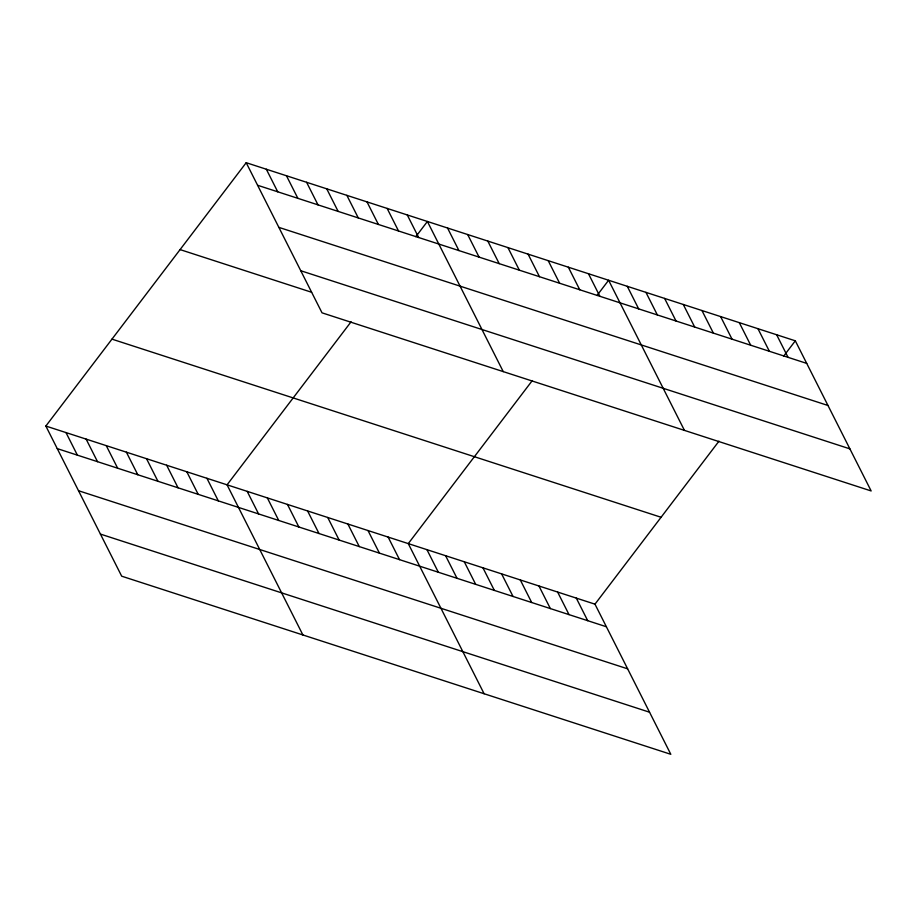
<?xml version="1.0" encoding="UTF-8"?>
<svg xmlns="http://www.w3.org/2000/svg" width="917" height="917" viewBox="0 0 917 917"><rect width="100%" height="100%" fill="white"/><g stroke="black" fill="none" stroke-linecap="round" stroke-linejoin="round"><path stroke-width="1.38" d="M45.85 426.05L594.973 604.165L670.808 754.301L121.686 576.185L45.85 426.05L246.192 162.699L795.314 340.815L871.15 490.95L322.027 312.835L246.192 162.699M351.073 321.81L227.061 484.829L302.897 634.965M415.825 236.678L427.402 221.478L503.238 371.614M532.284 380.589L408.271 543.609L484.107 693.745M597.036 295.469L608.613 280.258L684.449 430.394M594.973 604.165L718.985 441.157M783.737 356.025L795.314 340.815M257.597 185.268L806.719 363.396M278.86 227.37L827.982 405.486M300.765 270.733L849.887 448.86M180.076 249.596L311.62 292.271M111.966 339.141L661.077 517.268M57.255 448.619L606.378 626.747M78.518 490.721L627.641 668.837M100.423 534.084L649.545 712.211M776.642 334.762L788.047 357.332M757.969 328.71L769.374 351.28M739.297 322.646L750.702 345.228M720.624 316.594L732.03 339.164M701.963 310.542L713.369 333.112M683.291 304.478L694.696 327.06M664.619 298.426L676.024 320.996M645.946 292.363L657.351 314.944M627.285 286.31L638.679 308.891M588.473 273.725L599.878 296.306M568.345 267.191L579.75 289.772M548.206 260.657L559.611 283.238M528.077 254.135L539.471 276.705M507.938 247.601L519.343 270.171M487.798 241.068L499.203 263.649M467.67 234.534L479.075 257.115M447.53 228.001L458.936 250.582M407.263 214.945L418.668 237.514M387.134 208.411L398.54 230.992M576.3 598.113L587.705 620.694M366.995 201.878L378.4 224.459M557.628 592.061L569.033 614.631M346.867 195.355L358.272 217.925M538.955 585.997L550.36 608.579M326.727 188.822L338.132 211.391M520.294 579.945L531.688 602.515M306.599 182.288L317.993 204.858M501.622 573.893L513.027 596.463M286.459 175.755L297.865 198.336M482.95 567.829L494.355 590.41M266.32 169.221L277.725 191.802M464.277 561.777L475.682 584.347M445.605 555.725L457.01 578.295M426.944 549.661L438.337 572.242M388.132 537.075L399.537 559.657M368.004 530.542L379.409 553.123M347.864 524.008L359.269 546.589M327.736 517.486L339.141 540.056M307.596 510.952L319.001 533.522M287.468 504.419L298.862 527M267.328 497.885L278.734 520.466M247.189 491.363L258.594 513.933M206.921 478.296L218.326 500.877M186.793 471.762L198.198 494.343M166.653 465.228L178.058 487.81M146.525 458.706L157.93 481.276M126.386 452.173L137.791 474.742M106.257 445.639L117.663 468.22M86.118 439.105L97.523 461.687M65.99 432.572L77.383 455.153"/></g></svg>
